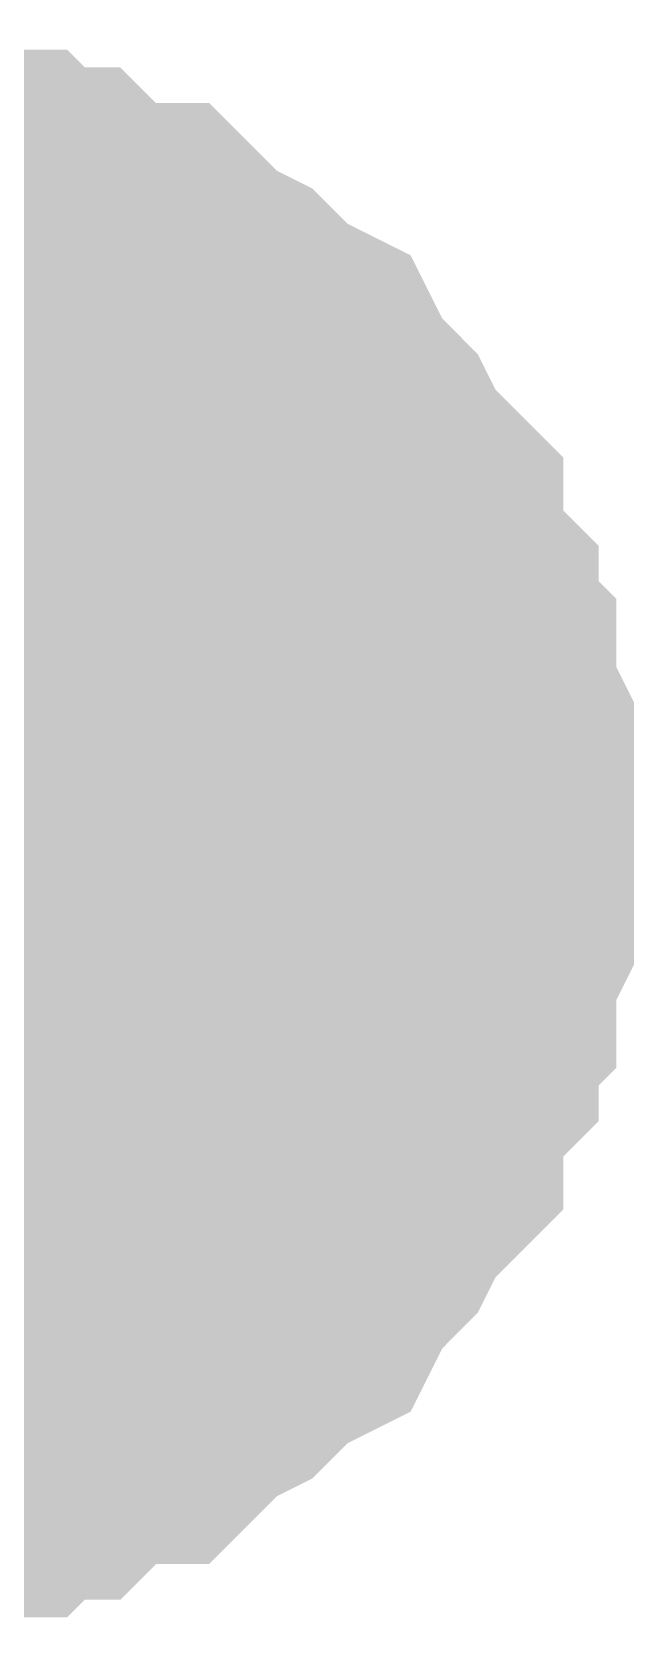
# Model space of a CAD drawing. Header units: inches. Extents: x 0 to 31.5, y 0 to 22.3.
# Drawn here: x 13.0074 to 13.027, y 17.5736 to 17.6256 of the extents above; entities that cross this region are included whole.
import ezdxf

# ---------------------------------------------------------------- set-up
doc = ezdxf.new("R2010")
doc.units = ezdxf.units.IN
doc.header["$MEASUREMENT"] = 0
doc.layers.add('Sheet', color=255, linetype='Continuous')

msp = doc.modelspace()

# ---------------------------------------------------------------- linework, layer by layer
at = {"layer": 'Sheet'}
for points in [[(13.000984, 17.619711, 0.0118, 0.0118, 0), (13.002133, 17.619711, 0.0118, 0.0118, 0), (13.003281, 17.619711, 0.0118, 0.0118, 0), (13.003855, 17.619711, 0.0118, 0.0118, 0), (13.005003, 17.619136, 0.0118, 0.0118, 0), (13.006152, 17.619136, 0.0118, 0.0118, 0), (13.006726, 17.618562, 0.0118, 0.0118, 0), (13.007874, 17.618562, 0.0118, 0.0118, 0), (13.008448, 17.617988, 0.0118, 0.0118, 0), (13.009596, 17.617413, 0.0118, 0.0118, 0), (13.010745, 17.617413, 0.0118, 0.0118, 0), (13.011319, 17.616839, 0.0118, 0.0118, 0), (13.011893, 17.616265, 0.0118, 0.0118, 0), (13.013041, 17.615691, 0.0118, 0.0118, 0), (13.013615, 17.615116, 0.0118, 0.0118, 0), (13.01419, 17.614542, 0.0118, 0.0118, 0), (13.015338, 17.613968, 0.0118, 0.0118, 0), (13.015912, 17.612819, 0.0118, 0.0118, 0), (13.016486, 17.612245, 0.0118, 0.0118, 0), (13.01706, 17.611671, 0.0118, 0.0118, 0), (13.017635, 17.610522, 0.0118, 0.0118, 0), (13.018209, 17.609948, 0.0118, 0.0118, 0), (13.018783, 17.609374, 0.0118, 0.0118, 0), (13.018783, 17.608225, 0.0118, 0.0118, 0), (13.019357, 17.607077, 0.0118, 0.0118, 0), (13.019931, 17.606502, 0.0118, 0.0118, 0), (13.019931, 17.605354, 0.0118, 0.0118, 0), (13.020505, 17.60478, 0.0118, 0.0118, 0), (13.020505, 17.603631, 0.0118, 0.0118, 0), (13.021079, 17.602482, 0.0118, 0.0118, 0), (13.021079, 17.601908, 0.0118, 0.0118, 0), (13.021079, 17.60076, 0.0118, 0.0118, 0), (13.021079, 17.599611, 0.0118, 0.0118, 0)], [(13.000984, 17.619711, 0.0118, 0.0118, 0), (13.002133, 17.619711, 0.0118, 0.0118, 0), (13.003281, 17.619711, 0.0118, 0.0118, 0), (13.003855, 17.619711, 0.0118, 0.0118, 0), (13.005003, 17.619136, 0.0118, 0.0118, 0), (13.006152, 17.619136, 0.0118, 0.0118, 0), (13.006726, 17.618562, 0.0118, 0.0118, 0), (13.007874, 17.618562, 0.0118, 0.0118, 0), (13.008448, 17.617988, 0.0118, 0.0118, 0), (13.009596, 17.617413, 0.0118, 0.0118, 0), (13.010745, 17.617413, 0.0118, 0.0118, 0), (13.011319, 17.616839, 0.0118, 0.0118, 0), (13.011893, 17.616265, 0.0118, 0.0118, 0), (13.013041, 17.615691, 0.0118, 0.0118, 0), (13.013615, 17.615116, 0.0118, 0.0118, 0), (13.01419, 17.614542, 0.0118, 0.0118, 0), (13.015338, 17.613968, 0.0118, 0.0118, 0), (13.015912, 17.612819, 0.0118, 0.0118, 0), (13.016486, 17.612245, 0.0118, 0.0118, 0), (13.01706, 17.611671, 0.0118, 0.0118, 0), (13.017635, 17.610522, 0.0118, 0.0118, 0), (13.018209, 17.609948, 0.0118, 0.0118, 0), (13.018783, 17.609374, 0.0118, 0.0118, 0), (13.018783, 17.608225, 0.0118, 0.0118, 0), (13.019357, 17.607077, 0.0118, 0.0118, 0), (13.019931, 17.606502, 0.0118, 0.0118, 0), (13.019931, 17.605354, 0.0118, 0.0118, 0), (13.020505, 17.60478, 0.0118, 0.0118, 0), (13.020505, 17.603631, 0.0118, 0.0118, 0), (13.021079, 17.602482, 0.0118, 0.0118, 0), (13.021079, 17.601908, 0.0118, 0.0118, 0), (13.021079, 17.60076, 0.0118, 0.0118, 0), (13.021079, 17.599611, 0.0118, 0.0118, 0)], [(13.000984, 17.619711, 0.0118, 0.0118, 0), (13.002133, 17.619711, 0.0118, 0.0118, 0), (13.003281, 17.619711, 0.0118, 0.0118, 0), (13.003855, 17.619711, 0.0118, 0.0118, 0), (13.005003, 17.619136, 0.0118, 0.0118, 0), (13.006152, 17.619136, 0.0118, 0.0118, 0), (13.006726, 17.618562, 0.0118, 0.0118, 0), (13.007874, 17.618562, 0.0118, 0.0118, 0), (13.008448, 17.617988, 0.0118, 0.0118, 0), (13.009596, 17.617413, 0.0118, 0.0118, 0), (13.010745, 17.617413, 0.0118, 0.0118, 0), (13.011319, 17.616839, 0.0118, 0.0118, 0), (13.011893, 17.616265, 0.0118, 0.0118, 0), (13.013041, 17.615691, 0.0118, 0.0118, 0), (13.013615, 17.615116, 0.0118, 0.0118, 0), (13.01419, 17.614542, 0.0118, 0.0118, 0), (13.015338, 17.613968, 0.0118, 0.0118, 0), (13.015912, 17.612819, 0.0118, 0.0118, 0), (13.016486, 17.612245, 0.0118, 0.0118, 0), (13.01706, 17.611671, 0.0118, 0.0118, 0), (13.017635, 17.610522, 0.0118, 0.0118, 0), (13.018209, 17.609948, 0.0118, 0.0118, 0), (13.018783, 17.609374, 0.0118, 0.0118, 0), (13.018783, 17.608225, 0.0118, 0.0118, 0), (13.019357, 17.607077, 0.0118, 0.0118, 0), (13.019931, 17.606502, 0.0118, 0.0118, 0), (13.019931, 17.605354, 0.0118, 0.0118, 0), (13.020505, 17.60478, 0.0118, 0.0118, 0), (13.020505, 17.603631, 0.0118, 0.0118, 0), (13.021079, 17.602482, 0.0118, 0.0118, 0), (13.021079, 17.601908, 0.0118, 0.0118, 0), (13.021079, 17.60076, 0.0118, 0.0118, 0), (13.021079, 17.599611, 0.0118, 0.0118, 0)], [(13.000984, 17.619711, 0.0118, 0.0118, 0), (13.002133, 17.619711, 0.0118, 0.0118, 0), (13.003281, 17.619711, 0.0118, 0.0118, 0), (13.003855, 17.619711, 0.0118, 0.0118, 0), (13.005003, 17.619136, 0.0118, 0.0118, 0), (13.006152, 17.619136, 0.0118, 0.0118, 0), (13.006726, 17.618562, 0.0118, 0.0118, 0), (13.007874, 17.618562, 0.0118, 0.0118, 0), (13.008448, 17.617988, 0.0118, 0.0118, 0), (13.009596, 17.617413, 0.0118, 0.0118, 0), (13.010745, 17.617413, 0.0118, 0.0118, 0), (13.011319, 17.616839, 0.0118, 0.0118, 0), (13.011893, 17.616265, 0.0118, 0.0118, 0), (13.013041, 17.615691, 0.0118, 0.0118, 0), (13.013615, 17.615116, 0.0118, 0.0118, 0), (13.01419, 17.614542, 0.0118, 0.0118, 0), (13.015338, 17.613968, 0.0118, 0.0118, 0), (13.015912, 17.612819, 0.0118, 0.0118, 0), (13.016486, 17.612245, 0.0118, 0.0118, 0), (13.01706, 17.611671, 0.0118, 0.0118, 0), (13.017635, 17.610522, 0.0118, 0.0118, 0), (13.018209, 17.609948, 0.0118, 0.0118, 0), (13.018783, 17.609374, 0.0118, 0.0118, 0), (13.018783, 17.608225, 0.0118, 0.0118, 0), (13.019357, 17.607077, 0.0118, 0.0118, 0), (13.019931, 17.606502, 0.0118, 0.0118, 0), (13.019931, 17.605354, 0.0118, 0.0118, 0), (13.020505, 17.60478, 0.0118, 0.0118, 0), (13.020505, 17.603631, 0.0118, 0.0118, 0), (13.021079, 17.602482, 0.0118, 0.0118, 0), (13.021079, 17.601908, 0.0118, 0.0118, 0), (13.021079, 17.60076, 0.0118, 0.0118, 0), (13.021079, 17.599611, 0.0118, 0.0118, 0)], [(13.005003, 17.619136, 0.0039, 0.0039, 0), (13.006152, 17.619136, 0.0039, 0.0039, 0), (13.006726, 17.618562, 0.0039, 0.0039, 0), (13.007874, 17.618562, 0.0039, 0.0039, 0), (13.008448, 17.617988, 0.0039, 0.0039, 0), (13.009596, 17.617413, 0.0039, 0.0039, 0), (13.010745, 17.617413, 0.0039, 0.0039, 0), (13.011319, 17.616839, 0.0039, 0.0039, 0), (13.011893, 17.616265, 0.0039, 0.0039, 0), (13.013041, 17.615691, 0.0039, 0.0039, 0), (13.013615, 17.615116, 0.0039, 0.0039, 0), (13.01419, 17.614542, 0.0039, 0.0039, 0), (13.015338, 17.613968, 0.0039, 0.0039, 0), (13.015912, 17.612819, 0.0039, 0.0039, 0), (13.016486, 17.612245, 0.0039, 0.0039, 0), (13.01706, 17.611671, 0.0039, 0.0039, 0), (13.017635, 17.610522, 0.0039, 0.0039, 0), (13.018209, 17.609948, 0.0039, 0.0039, 0), (13.018783, 17.609374, 0.0039, 0.0039, 0), (13.018783, 17.608225, 0.0039, 0.0039, 0), (13.019357, 17.607077, 0.0039, 0.0039, 0), (13.019931, 17.606502, 0.0039, 0.0039, 0), (13.019931, 17.605354, 0.0039, 0.0039, 0), (13.020505, 17.60478, 0.0039, 0.0039, 0), (13.020505, 17.603631, 0.0039, 0.0039, 0), (13.021079, 17.602482, 0.0039, 0.0039, 0), (13.021079, 17.601908, 0.0039, 0.0039, 0), (13.021079, 17.60076, 0.0039, 0.0039, 0), (13.021079, 17.599611, 0.0039, 0.0039, 0)], [(13.005003, 17.619136, 0.0039, 0.0039, 0), (13.006152, 17.619136, 0.0039, 0.0039, 0), (13.006726, 17.618562, 0.0039, 0.0039, 0), (13.007874, 17.618562, 0.0039, 0.0039, 0), (13.008448, 17.617988, 0.0039, 0.0039, 0), (13.009596, 17.617413, 0.0039, 0.0039, 0), (13.010745, 17.617413, 0.0039, 0.0039, 0), (13.011319, 17.616839, 0.0039, 0.0039, 0), (13.011893, 17.616265, 0.0039, 0.0039, 0), (13.013041, 17.615691, 0.0039, 0.0039, 0), (13.013615, 17.615116, 0.0039, 0.0039, 0), (13.01419, 17.614542, 0.0039, 0.0039, 0), (13.015338, 17.613968, 0.0039, 0.0039, 0), (13.015912, 17.612819, 0.0039, 0.0039, 0), (13.016486, 17.612245, 0.0039, 0.0039, 0), (13.01706, 17.611671, 0.0039, 0.0039, 0), (13.017635, 17.610522, 0.0039, 0.0039, 0), (13.018209, 17.609948, 0.0039, 0.0039, 0), (13.018783, 17.609374, 0.0039, 0.0039, 0), (13.018783, 17.608225, 0.0039, 0.0039, 0), (13.019357, 17.607077, 0.0039, 0.0039, 0), (13.019931, 17.606502, 0.0039, 0.0039, 0), (13.019931, 17.605354, 0.0039, 0.0039, 0), (13.020505, 17.60478, 0.0039, 0.0039, 0), (13.020505, 17.603631, 0.0039, 0.0039, 0), (13.021079, 17.602482, 0.0039, 0.0039, 0), (13.021079, 17.601908, 0.0039, 0.0039, 0), (13.021079, 17.60076, 0.0039, 0.0039, 0), (13.021079, 17.599611, 0.0039, 0.0039, 0)], [(13.005003, 17.619136, 0.0039, 0.0039, 0), (13.006152, 17.619136, 0.0039, 0.0039, 0), (13.006726, 17.618562, 0.0039, 0.0039, 0), (13.007874, 17.618562, 0.0039, 0.0039, 0), (13.008448, 17.617988, 0.0039, 0.0039, 0), (13.009596, 17.617413, 0.0039, 0.0039, 0), (13.010745, 17.617413, 0.0039, 0.0039, 0), (13.011319, 17.616839, 0.0039, 0.0039, 0), (13.011893, 17.616265, 0.0039, 0.0039, 0), (13.013041, 17.615691, 0.0039, 0.0039, 0), (13.013615, 17.615116, 0.0039, 0.0039, 0), (13.01419, 17.614542, 0.0039, 0.0039, 0), (13.015338, 17.613968, 0.0039, 0.0039, 0), (13.015912, 17.612819, 0.0039, 0.0039, 0), (13.016486, 17.612245, 0.0039, 0.0039, 0), (13.01706, 17.611671, 0.0039, 0.0039, 0), (13.017635, 17.610522, 0.0039, 0.0039, 0), (13.018209, 17.609948, 0.0039, 0.0039, 0), (13.018783, 17.609374, 0.0039, 0.0039, 0), (13.018783, 17.608225, 0.0039, 0.0039, 0), (13.019357, 17.607077, 0.0039, 0.0039, 0), (13.019931, 17.606502, 0.0039, 0.0039, 0), (13.019931, 17.605354, 0.0039, 0.0039, 0), (13.020505, 17.60478, 0.0039, 0.0039, 0), (13.020505, 17.603631, 0.0039, 0.0039, 0), (13.021079, 17.602482, 0.0039, 0.0039, 0), (13.021079, 17.601908, 0.0039, 0.0039, 0), (13.021079, 17.60076, 0.0039, 0.0039, 0), (13.021079, 17.599611, 0.0039, 0.0039, 0)], [(13.005003, 17.619136, 0.0039, 0.0039, 0), (13.006152, 17.619136, 0.0039, 0.0039, 0), (13.006726, 17.618562, 0.0039, 0.0039, 0), (13.007874, 17.618562, 0.0039, 0.0039, 0), (13.008448, 17.617988, 0.0039, 0.0039, 0), (13.009596, 17.617413, 0.0039, 0.0039, 0), (13.010745, 17.617413, 0.0039, 0.0039, 0), (13.011319, 17.616839, 0.0039, 0.0039, 0), (13.011893, 17.616265, 0.0039, 0.0039, 0), (13.013041, 17.615691, 0.0039, 0.0039, 0), (13.013615, 17.615116, 0.0039, 0.0039, 0), (13.01419, 17.614542, 0.0039, 0.0039, 0), (13.015338, 17.613968, 0.0039, 0.0039, 0), (13.015912, 17.612819, 0.0039, 0.0039, 0), (13.016486, 17.612245, 0.0039, 0.0039, 0), (13.01706, 17.611671, 0.0039, 0.0039, 0), (13.017635, 17.610522, 0.0039, 0.0039, 0), (13.018209, 17.609948, 0.0039, 0.0039, 0), (13.018783, 17.609374, 0.0039, 0.0039, 0), (13.018783, 17.608225, 0.0039, 0.0039, 0), (13.019357, 17.607077, 0.0039, 0.0039, 0), (13.019931, 17.606502, 0.0039, 0.0039, 0), (13.019931, 17.605354, 0.0039, 0.0039, 0), (13.020505, 17.60478, 0.0039, 0.0039, 0), (13.020505, 17.603631, 0.0039, 0.0039, 0), (13.021079, 17.602482, 0.0039, 0.0039, 0), (13.021079, 17.601908, 0.0039, 0.0039, 0), (13.021079, 17.60076, 0.0039, 0.0039, 0), (13.021079, 17.599611, 0.0039, 0.0039, 0)], [(13.021079, 17.599611, 0.0118, 0.0118, 0), (13.021079, 17.598463, 0.0118, 0.0118, 0), (13.021079, 17.597314, 0.0118, 0.0118, 0), (13.021079, 17.59674, 0.0118, 0.0118, 0), (13.020505, 17.595591, 0.0118, 0.0118, 0), (13.020505, 17.594443, 0.0118, 0.0118, 0), (13.019931, 17.593868, 0.0118, 0.0118, 0), (13.019931, 17.59272, 0.0118, 0.0118, 0), (13.019357, 17.592146, 0.0118, 0.0118, 0), (13.018783, 17.590997, 0.0118, 0.0118, 0), (13.018783, 17.589849, 0.0118, 0.0118, 0), (13.018209, 17.589274, 0.0118, 0.0118, 0), (13.017635, 17.5887, 0.0118, 0.0118, 0), (13.01706, 17.587552, 0.0118, 0.0118, 0), (13.016486, 17.586977, 0.0118, 0.0118, 0), (13.015912, 17.586403, 0.0118, 0.0118, 0), (13.015338, 17.585254, 0.0118, 0.0118, 0), (13.01419, 17.58468, 0.0118, 0.0118, 0), (13.013615, 17.584106, 0.0118, 0.0118, 0), (13.013041, 17.583532, 0.0118, 0.0118, 0), (13.011893, 17.582957, 0.0118, 0.0118, 0), (13.011319, 17.582383, 0.0118, 0.0118, 0), (13.010745, 17.581809, 0.0118, 0.0118, 0), (13.009596, 17.581809, 0.0118, 0.0118, 0), (13.008448, 17.581235, 0.0118, 0.0118, 0), (13.007874, 17.58066, 0.0118, 0.0118, 0), (13.006726, 17.58066, 0.0118, 0.0118, 0), (13.006152, 17.580086, 0.0118, 0.0118, 0), (13.005003, 17.580086, 0.0118, 0.0118, 0), (13.003855, 17.579512, 0.0118, 0.0118, 0), (13.003281, 17.579512, 0.0118, 0.0118, 0), (13.002133, 17.579512, 0.0118, 0.0118, 0), (13.000984, 17.579512, 0.0118, 0.0118, 0)], [(13.021079, 17.599611, 0.0118, 0.0118, 0), (13.021079, 17.598463, 0.0118, 0.0118, 0), (13.021079, 17.597314, 0.0118, 0.0118, 0), (13.021079, 17.59674, 0.0118, 0.0118, 0), (13.020505, 17.595591, 0.0118, 0.0118, 0), (13.020505, 17.594443, 0.0118, 0.0118, 0), (13.019931, 17.593868, 0.0118, 0.0118, 0), (13.019931, 17.59272, 0.0118, 0.0118, 0), (13.019357, 17.592146, 0.0118, 0.0118, 0), (13.018783, 17.590997, 0.0118, 0.0118, 0), (13.018783, 17.589849, 0.0118, 0.0118, 0), (13.018209, 17.589274, 0.0118, 0.0118, 0), (13.017635, 17.5887, 0.0118, 0.0118, 0), (13.01706, 17.587552, 0.0118, 0.0118, 0), (13.016486, 17.586977, 0.0118, 0.0118, 0), (13.015912, 17.586403, 0.0118, 0.0118, 0), (13.015338, 17.585254, 0.0118, 0.0118, 0), (13.01419, 17.58468, 0.0118, 0.0118, 0), (13.013615, 17.584106, 0.0118, 0.0118, 0), (13.013041, 17.583532, 0.0118, 0.0118, 0), (13.011893, 17.582957, 0.0118, 0.0118, 0), (13.011319, 17.582383, 0.0118, 0.0118, 0), (13.010745, 17.581809, 0.0118, 0.0118, 0), (13.009596, 17.581809, 0.0118, 0.0118, 0), (13.008448, 17.581235, 0.0118, 0.0118, 0), (13.007874, 17.58066, 0.0118, 0.0118, 0), (13.006726, 17.58066, 0.0118, 0.0118, 0), (13.006152, 17.580086, 0.0118, 0.0118, 0), (13.005003, 17.580086, 0.0118, 0.0118, 0), (13.003855, 17.579512, 0.0118, 0.0118, 0), (13.003281, 17.579512, 0.0118, 0.0118, 0), (13.002133, 17.579512, 0.0118, 0.0118, 0), (13.000984, 17.579512, 0.0118, 0.0118, 0)], [(13.021079, 17.599611, 0.0118, 0.0118, 0), (13.021079, 17.598463, 0.0118, 0.0118, 0), (13.021079, 17.597314, 0.0118, 0.0118, 0), (13.021079, 17.59674, 0.0118, 0.0118, 0), (13.020505, 17.595591, 0.0118, 0.0118, 0), (13.020505, 17.594443, 0.0118, 0.0118, 0), (13.019931, 17.593868, 0.0118, 0.0118, 0), (13.019931, 17.59272, 0.0118, 0.0118, 0), (13.019357, 17.592146, 0.0118, 0.0118, 0), (13.018783, 17.590997, 0.0118, 0.0118, 0), (13.018783, 17.589849, 0.0118, 0.0118, 0), (13.018209, 17.589274, 0.0118, 0.0118, 0), (13.017635, 17.5887, 0.0118, 0.0118, 0), (13.01706, 17.587552, 0.0118, 0.0118, 0), (13.016486, 17.586977, 0.0118, 0.0118, 0), (13.015912, 17.586403, 0.0118, 0.0118, 0), (13.015338, 17.585254, 0.0118, 0.0118, 0), (13.01419, 17.58468, 0.0118, 0.0118, 0), (13.013615, 17.584106, 0.0118, 0.0118, 0), (13.013041, 17.583532, 0.0118, 0.0118, 0), (13.011893, 17.582957, 0.0118, 0.0118, 0), (13.011319, 17.582383, 0.0118, 0.0118, 0), (13.010745, 17.581809, 0.0118, 0.0118, 0), (13.009596, 17.581809, 0.0118, 0.0118, 0), (13.008448, 17.581235, 0.0118, 0.0118, 0), (13.007874, 17.58066, 0.0118, 0.0118, 0), (13.006726, 17.58066, 0.0118, 0.0118, 0), (13.006152, 17.580086, 0.0118, 0.0118, 0), (13.005003, 17.580086, 0.0118, 0.0118, 0), (13.003855, 17.579512, 0.0118, 0.0118, 0), (13.003281, 17.579512, 0.0118, 0.0118, 0), (13.002133, 17.579512, 0.0118, 0.0118, 0), (13.000984, 17.579512, 0.0118, 0.0118, 0)], [(13.021079, 17.599611, 0.0118, 0.0118, 0), (13.021079, 17.598463, 0.0118, 0.0118, 0), (13.021079, 17.597314, 0.0118, 0.0118, 0), (13.021079, 17.59674, 0.0118, 0.0118, 0), (13.020505, 17.595591, 0.0118, 0.0118, 0), (13.020505, 17.594443, 0.0118, 0.0118, 0), (13.019931, 17.593868, 0.0118, 0.0118, 0), (13.019931, 17.59272, 0.0118, 0.0118, 0), (13.019357, 17.592146, 0.0118, 0.0118, 0), (13.018783, 17.590997, 0.0118, 0.0118, 0), (13.018783, 17.589849, 0.0118, 0.0118, 0), (13.018209, 17.589274, 0.0118, 0.0118, 0), (13.017635, 17.5887, 0.0118, 0.0118, 0), (13.01706, 17.587552, 0.0118, 0.0118, 0), (13.016486, 17.586977, 0.0118, 0.0118, 0), (13.015912, 17.586403, 0.0118, 0.0118, 0), (13.015338, 17.585254, 0.0118, 0.0118, 0), (13.01419, 17.58468, 0.0118, 0.0118, 0), (13.013615, 17.584106, 0.0118, 0.0118, 0), (13.013041, 17.583532, 0.0118, 0.0118, 0), (13.011893, 17.582957, 0.0118, 0.0118, 0), (13.011319, 17.582383, 0.0118, 0.0118, 0), (13.010745, 17.581809, 0.0118, 0.0118, 0), (13.009596, 17.581809, 0.0118, 0.0118, 0), (13.008448, 17.581235, 0.0118, 0.0118, 0), (13.007874, 17.58066, 0.0118, 0.0118, 0), (13.006726, 17.58066, 0.0118, 0.0118, 0), (13.006152, 17.580086, 0.0118, 0.0118, 0), (13.005003, 17.580086, 0.0118, 0.0118, 0), (13.003855, 17.579512, 0.0118, 0.0118, 0), (13.003281, 17.579512, 0.0118, 0.0118, 0), (13.002133, 17.579512, 0.0118, 0.0118, 0), (13.000984, 17.579512, 0.0118, 0.0118, 0)], [(13.021079, 17.599611, 0.0118, 0.0118, 0), (13.021079, 17.599611, 0.0118, 0.0118, 0), (13.021079, 17.599611, 0.0118, 0.0118, 0), (13.021079, 17.599611, 0.0118, 0.0118, 0), (13.021079, 17.599611, 0.0118, 0.0118, 0), (13.021079, 17.599611, 0.0118, 0.0118, 0), (13.021079, 17.599611, 0.0118, 0.0118, 0), (13.021079, 17.599611, 0.0118, 0.0118, 0), (13.021079, 17.599611, 0.0118, 0.0118, 0), (13.021079, 17.599611, 0.0118, 0.0118, 0), (13.021079, 17.599611, 0.0118, 0.0118, 0), (13.021079, 17.599611, 0.0118, 0.0118, 0), (13.021079, 17.599611, 0.0118, 0.0118, 0), (13.021079, 17.599611, 0.0118, 0.0118, 0), (13.021079, 17.599611, 0.0118, 0.0118, 0), (13.021079, 17.599611, 0.0118, 0.0118, 0), (13.021079, 17.599611, 0.0118, 0.0118, 0), (13.021079, 17.599611, 0.0118, 0.0118, 0), (13.021079, 17.599611, 0.0118, 0.0118, 0), (13.021079, 17.599611, 0.0118, 0.0118, 0), (13.021079, 17.599611, 0.0118, 0.0118, 0), (13.021079, 17.599611, 0.0118, 0.0118, 0), (13.021079, 17.599611, 0.0118, 0.0118, 0), (13.021079, 17.599611, 0.0118, 0.0118, 0), (13.021079, 17.599611, 0.0118, 0.0118, 0), (13.021079, 17.599611, 0.0118, 0.0118, 0), (13.021079, 17.599611, 0.0118, 0.0118, 0), (13.021079, 17.599611, 0.0118, 0.0118, 0), (13.021079, 17.599611, 0.0118, 0.0118, 0), (13.021079, 17.599611, 0.0118, 0.0118, 0), (13.021079, 17.599611, 0.0118, 0.0118, 0), (13.021079, 17.599611, 0.0118, 0.0118, 0), (13.021079, 17.599611, 0.0118, 0.0118, 0)], [(13.021079, 17.599611, 0.0118, 0.0118, 0), (13.021079, 17.599611, 0.0118, 0.0118, 0)], [(13.021079, 17.599611, 0.0118, 0.0118, 0), (13.021079, 17.599611, 0.0118, 0.0118, 0), (13.021079, 17.599611, 0.0118, 0.0118, 0), (13.021079, 17.599611, 0.0118, 0.0118, 0), (13.021079, 17.599611, 0.0118, 0.0118, 0), (13.021079, 17.599611, 0.0118, 0.0118, 0), (13.021079, 17.599611, 0.0118, 0.0118, 0), (13.021079, 17.599611, 0.0118, 0.0118, 0), (13.021079, 17.599611, 0.0118, 0.0118, 0), (13.021079, 17.599611, 0.0118, 0.0118, 0), (13.021079, 17.599611, 0.0118, 0.0118, 0), (13.021079, 17.599611, 0.0118, 0.0118, 0), (13.021079, 17.599611, 0.0118, 0.0118, 0), (13.021079, 17.599611, 0.0118, 0.0118, 0), (13.021079, 17.599611, 0.0118, 0.0118, 0), (13.021079, 17.599611, 0.0118, 0.0118, 0), (13.021079, 17.599611, 0.0118, 0.0118, 0), (13.021079, 17.599611, 0.0118, 0.0118, 0), (13.021079, 17.599611, 0.0118, 0.0118, 0), (13.021079, 17.599611, 0.0118, 0.0118, 0), (13.021079, 17.599611, 0.0118, 0.0118, 0), (13.021079, 17.599611, 0.0118, 0.0118, 0), (13.021079, 17.599611, 0.0118, 0.0118, 0), (13.021079, 17.599611, 0.0118, 0.0118, 0), (13.021079, 17.599611, 0.0118, 0.0118, 0), (13.021079, 17.599611, 0.0118, 0.0118, 0), (13.021079, 17.599611, 0.0118, 0.0118, 0), (13.021079, 17.599611, 0.0118, 0.0118, 0), (13.021079, 17.599611, 0.0118, 0.0118, 0), (13.021079, 17.599611, 0.0118, 0.0118, 0), (13.021079, 17.599611, 0.0118, 0.0118, 0), (13.021079, 17.599611, 0.0118, 0.0118, 0), (13.021079, 17.599611, 0.0118, 0.0118, 0)], [(13.021079, 17.599611, 0.0118, 0.0118, 0), (13.021079, 17.599611, 0.0118, 0.0118, 0)], [(13.021079, 17.599611, 0.0118, 0.0118, 0), (13.021079, 17.599611, 0.0118, 0.0118, 0), (13.021079, 17.599611, 0.0118, 0.0118, 0), (13.021079, 17.599611, 0.0118, 0.0118, 0), (13.021079, 17.599611, 0.0118, 0.0118, 0), (13.021079, 17.599611, 0.0118, 0.0118, 0), (13.021079, 17.599611, 0.0118, 0.0118, 0), (13.021079, 17.599611, 0.0118, 0.0118, 0), (13.021079, 17.599611, 0.0118, 0.0118, 0), (13.021079, 17.599611, 0.0118, 0.0118, 0), (13.021079, 17.599611, 0.0118, 0.0118, 0), (13.021079, 17.599611, 0.0118, 0.0118, 0), (13.021079, 17.599611, 0.0118, 0.0118, 0), (13.021079, 17.599611, 0.0118, 0.0118, 0), (13.021079, 17.599611, 0.0118, 0.0118, 0), (13.021079, 17.599611, 0.0118, 0.0118, 0), (13.021079, 17.599611, 0.0118, 0.0118, 0), (13.021079, 17.599611, 0.0118, 0.0118, 0), (13.021079, 17.599611, 0.0118, 0.0118, 0), (13.021079, 17.599611, 0.0118, 0.0118, 0), (13.021079, 17.599611, 0.0118, 0.0118, 0), (13.021079, 17.599611, 0.0118, 0.0118, 0), (13.021079, 17.599611, 0.0118, 0.0118, 0), (13.021079, 17.599611, 0.0118, 0.0118, 0), (13.021079, 17.599611, 0.0118, 0.0118, 0), (13.021079, 17.599611, 0.0118, 0.0118, 0), (13.021079, 17.599611, 0.0118, 0.0118, 0), (13.021079, 17.599611, 0.0118, 0.0118, 0), (13.021079, 17.599611, 0.0118, 0.0118, 0), (13.021079, 17.599611, 0.0118, 0.0118, 0), (13.021079, 17.599611, 0.0118, 0.0118, 0), (13.021079, 17.599611, 0.0118, 0.0118, 0), (13.021079, 17.599611, 0.0118, 0.0118, 0)], [(13.021079, 17.599611, 0.0118, 0.0118, 0), (13.021079, 17.599611, 0.0118, 0.0118, 0)], [(13.021079, 17.599611, 0.0118, 0.0118, 0), (13.021079, 17.599611, 0.0118, 0.0118, 0), (13.021079, 17.599611, 0.0118, 0.0118, 0), (13.021079, 17.599611, 0.0118, 0.0118, 0), (13.021079, 17.599611, 0.0118, 0.0118, 0), (13.021079, 17.599611, 0.0118, 0.0118, 0), (13.021079, 17.599611, 0.0118, 0.0118, 0), (13.021079, 17.599611, 0.0118, 0.0118, 0), (13.021079, 17.599611, 0.0118, 0.0118, 0), (13.021079, 17.599611, 0.0118, 0.0118, 0), (13.021079, 17.599611, 0.0118, 0.0118, 0), (13.021079, 17.599611, 0.0118, 0.0118, 0), (13.021079, 17.599611, 0.0118, 0.0118, 0), (13.021079, 17.599611, 0.0118, 0.0118, 0), (13.021079, 17.599611, 0.0118, 0.0118, 0), (13.021079, 17.599611, 0.0118, 0.0118, 0), (13.021079, 17.599611, 0.0118, 0.0118, 0), (13.021079, 17.599611, 0.0118, 0.0118, 0), (13.021079, 17.599611, 0.0118, 0.0118, 0), (13.021079, 17.599611, 0.0118, 0.0118, 0), (13.021079, 17.599611, 0.0118, 0.0118, 0), (13.021079, 17.599611, 0.0118, 0.0118, 0), (13.021079, 17.599611, 0.0118, 0.0118, 0), (13.021079, 17.599611, 0.0118, 0.0118, 0), (13.021079, 17.599611, 0.0118, 0.0118, 0), (13.021079, 17.599611, 0.0118, 0.0118, 0), (13.021079, 17.599611, 0.0118, 0.0118, 0), (13.021079, 17.599611, 0.0118, 0.0118, 0), (13.021079, 17.599611, 0.0118, 0.0118, 0), (13.021079, 17.599611, 0.0118, 0.0118, 0), (13.021079, 17.599611, 0.0118, 0.0118, 0), (13.021079, 17.599611, 0.0118, 0.0118, 0), (13.021079, 17.599611, 0.0118, 0.0118, 0)], [(13.021079, 17.599611, 0.0118, 0.0118, 0), (13.021079, 17.599611, 0.0118, 0.0118, 0)], [(13.021079, 17.599611, 0.0039, 0.0039, 0), (13.021079, 17.598463, 0.0039, 0.0039, 0), (13.021079, 17.597314, 0.0039, 0.0039, 0), (13.021079, 17.59674, 0.0039, 0.0039, 0), (13.020505, 17.595591, 0.0039, 0.0039, 0), (13.020505, 17.594443, 0.0039, 0.0039, 0), (13.019931, 17.593868, 0.0039, 0.0039, 0), (13.019931, 17.59272, 0.0039, 0.0039, 0), (13.019357, 17.592146, 0.0039, 0.0039, 0), (13.018783, 17.590997, 0.0039, 0.0039, 0), (13.018783, 17.589849, 0.0039, 0.0039, 0), (13.018209, 17.589274, 0.0039, 0.0039, 0), (13.017635, 17.5887, 0.0039, 0.0039, 0), (13.01706, 17.587552, 0.0039, 0.0039, 0), (13.016486, 17.586977, 0.0039, 0.0039, 0), (13.015912, 17.586403, 0.0039, 0.0039, 0), (13.015338, 17.585254, 0.0039, 0.0039, 0), (13.01419, 17.58468, 0.0039, 0.0039, 0), (13.013615, 17.584106, 0.0039, 0.0039, 0), (13.013041, 17.583532, 0.0039, 0.0039, 0), (13.011893, 17.582957, 0.0039, 0.0039, 0), (13.011319, 17.582383, 0.0039, 0.0039, 0), (13.010745, 17.581809, 0.0039, 0.0039, 0), (13.009596, 17.581809, 0.0039, 0.0039, 0), (13.008448, 17.581235, 0.0039, 0.0039, 0), (13.007874, 17.58066, 0.0039, 0.0039, 0), (13.006726, 17.58066, 0.0039, 0.0039, 0), (13.006152, 17.580086, 0.0039, 0.0039, 0), (13.005003, 17.580086, 0.0039, 0.0039, 0)], [(13.021079, 17.599611, 0.0039, 0.0039, 0), (13.021079, 17.598463, 0.0039, 0.0039, 0), (13.021079, 17.597314, 0.0039, 0.0039, 0), (13.021079, 17.59674, 0.0039, 0.0039, 0), (13.020505, 17.595591, 0.0039, 0.0039, 0), (13.020505, 17.594443, 0.0039, 0.0039, 0), (13.019931, 17.593868, 0.0039, 0.0039, 0), (13.019931, 17.59272, 0.0039, 0.0039, 0), (13.019357, 17.592146, 0.0039, 0.0039, 0), (13.018783, 17.590997, 0.0039, 0.0039, 0), (13.018783, 17.589849, 0.0039, 0.0039, 0), (13.018209, 17.589274, 0.0039, 0.0039, 0), (13.017635, 17.5887, 0.0039, 0.0039, 0), (13.01706, 17.587552, 0.0039, 0.0039, 0), (13.016486, 17.586977, 0.0039, 0.0039, 0), (13.015912, 17.586403, 0.0039, 0.0039, 0), (13.015338, 17.585254, 0.0039, 0.0039, 0), (13.01419, 17.58468, 0.0039, 0.0039, 0), (13.013615, 17.584106, 0.0039, 0.0039, 0), (13.013041, 17.583532, 0.0039, 0.0039, 0), (13.011893, 17.582957, 0.0039, 0.0039, 0), (13.011319, 17.582383, 0.0039, 0.0039, 0), (13.010745, 17.581809, 0.0039, 0.0039, 0), (13.009596, 17.581809, 0.0039, 0.0039, 0), (13.008448, 17.581235, 0.0039, 0.0039, 0), (13.007874, 17.58066, 0.0039, 0.0039, 0), (13.006726, 17.58066, 0.0039, 0.0039, 0), (13.006152, 17.580086, 0.0039, 0.0039, 0), (13.005003, 17.580086, 0.0039, 0.0039, 0)], [(13.021079, 17.599611, 0.0039, 0.0039, 0), (13.021079, 17.598463, 0.0039, 0.0039, 0), (13.021079, 17.597314, 0.0039, 0.0039, 0), (13.021079, 17.59674, 0.0039, 0.0039, 0), (13.020505, 17.595591, 0.0039, 0.0039, 0), (13.020505, 17.594443, 0.0039, 0.0039, 0), (13.019931, 17.593868, 0.0039, 0.0039, 0), (13.019931, 17.59272, 0.0039, 0.0039, 0), (13.019357, 17.592146, 0.0039, 0.0039, 0), (13.018783, 17.590997, 0.0039, 0.0039, 0), (13.018783, 17.589849, 0.0039, 0.0039, 0), (13.018209, 17.589274, 0.0039, 0.0039, 0), (13.017635, 17.5887, 0.0039, 0.0039, 0), (13.01706, 17.587552, 0.0039, 0.0039, 0), (13.016486, 17.586977, 0.0039, 0.0039, 0), (13.015912, 17.586403, 0.0039, 0.0039, 0), (13.015338, 17.585254, 0.0039, 0.0039, 0), (13.01419, 17.58468, 0.0039, 0.0039, 0), (13.013615, 17.584106, 0.0039, 0.0039, 0), (13.013041, 17.583532, 0.0039, 0.0039, 0), (13.011893, 17.582957, 0.0039, 0.0039, 0), (13.011319, 17.582383, 0.0039, 0.0039, 0), (13.010745, 17.581809, 0.0039, 0.0039, 0), (13.009596, 17.581809, 0.0039, 0.0039, 0), (13.008448, 17.581235, 0.0039, 0.0039, 0), (13.007874, 17.58066, 0.0039, 0.0039, 0), (13.006726, 17.58066, 0.0039, 0.0039, 0), (13.006152, 17.580086, 0.0039, 0.0039, 0), (13.005003, 17.580086, 0.0039, 0.0039, 0)], [(13.021079, 17.599611, 0.0039, 0.0039, 0), (13.021079, 17.598463, 0.0039, 0.0039, 0), (13.021079, 17.597314, 0.0039, 0.0039, 0), (13.021079, 17.59674, 0.0039, 0.0039, 0), (13.020505, 17.595591, 0.0039, 0.0039, 0), (13.020505, 17.594443, 0.0039, 0.0039, 0), (13.019931, 17.593868, 0.0039, 0.0039, 0), (13.019931, 17.59272, 0.0039, 0.0039, 0), (13.019357, 17.592146, 0.0039, 0.0039, 0), (13.018783, 17.590997, 0.0039, 0.0039, 0), (13.018783, 17.589849, 0.0039, 0.0039, 0), (13.018209, 17.589274, 0.0039, 0.0039, 0), (13.017635, 17.5887, 0.0039, 0.0039, 0), (13.01706, 17.587552, 0.0039, 0.0039, 0), (13.016486, 17.586977, 0.0039, 0.0039, 0), (13.015912, 17.586403, 0.0039, 0.0039, 0), (13.015338, 17.585254, 0.0039, 0.0039, 0), (13.01419, 17.58468, 0.0039, 0.0039, 0), (13.013615, 17.584106, 0.0039, 0.0039, 0), (13.013041, 17.583532, 0.0039, 0.0039, 0), (13.011893, 17.582957, 0.0039, 0.0039, 0), (13.011319, 17.582383, 0.0039, 0.0039, 0), (13.010745, 17.581809, 0.0039, 0.0039, 0), (13.009596, 17.581809, 0.0039, 0.0039, 0), (13.008448, 17.581235, 0.0039, 0.0039, 0), (13.007874, 17.58066, 0.0039, 0.0039, 0), (13.006726, 17.58066, 0.0039, 0.0039, 0), (13.006152, 17.580086, 0.0039, 0.0039, 0), (13.005003, 17.580086, 0.0039, 0.0039, 0)], [(13.021079, 17.599611, 0.0039, 0.0039, 0), (13.021079, 17.599611, 0.0039, 0.0039, 0), (13.021079, 17.599611, 0.0039, 0.0039, 0), (13.021079, 17.599611, 0.0039, 0.0039, 0), (13.021079, 17.599611, 0.0039, 0.0039, 0), (13.021079, 17.599611, 0.0039, 0.0039, 0), (13.021079, 17.599611, 0.0039, 0.0039, 0), (13.021079, 17.599611, 0.0039, 0.0039, 0), (13.021079, 17.599611, 0.0039, 0.0039, 0), (13.021079, 17.599611, 0.0039, 0.0039, 0), (13.021079, 17.599611, 0.0039, 0.0039, 0), (13.021079, 17.599611, 0.0039, 0.0039, 0), (13.021079, 17.599611, 0.0039, 0.0039, 0), (13.021079, 17.599611, 0.0039, 0.0039, 0), (13.021079, 17.599611, 0.0039, 0.0039, 0), (13.021079, 17.599611, 0.0039, 0.0039, 0), (13.021079, 17.599611, 0.0039, 0.0039, 0), (13.021079, 17.599611, 0.0039, 0.0039, 0), (13.021079, 17.599611, 0.0039, 0.0039, 0), (13.021079, 17.599611, 0.0039, 0.0039, 0), (13.021079, 17.599611, 0.0039, 0.0039, 0), (13.021079, 17.599611, 0.0039, 0.0039, 0), (13.021079, 17.599611, 0.0039, 0.0039, 0), (13.021079, 17.599611, 0.0039, 0.0039, 0), (13.021079, 17.599611, 0.0039, 0.0039, 0), (13.021079, 17.599611, 0.0039, 0.0039, 0), (13.021079, 17.599611, 0.0039, 0.0039, 0), (13.021079, 17.599611, 0.0039, 0.0039, 0), (13.021079, 17.599611, 0.0039, 0.0039, 0), (13.021079, 17.599611, 0.0039, 0.0039, 0), (13.021079, 17.599611, 0.0039, 0.0039, 0), (13.021079, 17.599611, 0.0039, 0.0039, 0), (13.021079, 17.599611, 0.0039, 0.0039, 0)], [(13.021079, 17.599611, 0.0039, 0.0039, 0), (13.021079, 17.599611, 0.0039, 0.0039, 0)], [(13.021079, 17.599611, 0.0039, 0.0039, 0), (13.021079, 17.599611, 0.0039, 0.0039, 0), (13.021079, 17.599611, 0.0039, 0.0039, 0), (13.021079, 17.599611, 0.0039, 0.0039, 0), (13.021079, 17.599611, 0.0039, 0.0039, 0), (13.021079, 17.599611, 0.0039, 0.0039, 0), (13.021079, 17.599611, 0.0039, 0.0039, 0), (13.021079, 17.599611, 0.0039, 0.0039, 0), (13.021079, 17.599611, 0.0039, 0.0039, 0), (13.021079, 17.599611, 0.0039, 0.0039, 0), (13.021079, 17.599611, 0.0039, 0.0039, 0), (13.021079, 17.599611, 0.0039, 0.0039, 0), (13.021079, 17.599611, 0.0039, 0.0039, 0), (13.021079, 17.599611, 0.0039, 0.0039, 0), (13.021079, 17.599611, 0.0039, 0.0039, 0), (13.021079, 17.599611, 0.0039, 0.0039, 0), (13.021079, 17.599611, 0.0039, 0.0039, 0), (13.021079, 17.599611, 0.0039, 0.0039, 0), (13.021079, 17.599611, 0.0039, 0.0039, 0), (13.021079, 17.599611, 0.0039, 0.0039, 0), (13.021079, 17.599611, 0.0039, 0.0039, 0), (13.021079, 17.599611, 0.0039, 0.0039, 0), (13.021079, 17.599611, 0.0039, 0.0039, 0), (13.021079, 17.599611, 0.0039, 0.0039, 0), (13.021079, 17.599611, 0.0039, 0.0039, 0), (13.021079, 17.599611, 0.0039, 0.0039, 0), (13.021079, 17.599611, 0.0039, 0.0039, 0), (13.021079, 17.599611, 0.0039, 0.0039, 0), (13.021079, 17.599611, 0.0039, 0.0039, 0), (13.021079, 17.599611, 0.0039, 0.0039, 0), (13.021079, 17.599611, 0.0039, 0.0039, 0), (13.021079, 17.599611, 0.0039, 0.0039, 0), (13.021079, 17.599611, 0.0039, 0.0039, 0)], [(13.021079, 17.599611, 0.0039, 0.0039, 0), (13.021079, 17.599611, 0.0039, 0.0039, 0)], [(13.021079, 17.599611, 0.0039, 0.0039, 0), (13.021079, 17.599611, 0.0039, 0.0039, 0), (13.021079, 17.599611, 0.0039, 0.0039, 0), (13.021079, 17.599611, 0.0039, 0.0039, 0), (13.021079, 17.599611, 0.0039, 0.0039, 0), (13.021079, 17.599611, 0.0039, 0.0039, 0), (13.021079, 17.599611, 0.0039, 0.0039, 0), (13.021079, 17.599611, 0.0039, 0.0039, 0), (13.021079, 17.599611, 0.0039, 0.0039, 0), (13.021079, 17.599611, 0.0039, 0.0039, 0), (13.021079, 17.599611, 0.0039, 0.0039, 0), (13.021079, 17.599611, 0.0039, 0.0039, 0), (13.021079, 17.599611, 0.0039, 0.0039, 0), (13.021079, 17.599611, 0.0039, 0.0039, 0), (13.021079, 17.599611, 0.0039, 0.0039, 0), (13.021079, 17.599611, 0.0039, 0.0039, 0), (13.021079, 17.599611, 0.0039, 0.0039, 0), (13.021079, 17.599611, 0.0039, 0.0039, 0), (13.021079, 17.599611, 0.0039, 0.0039, 0), (13.021079, 17.599611, 0.0039, 0.0039, 0), (13.021079, 17.599611, 0.0039, 0.0039, 0), (13.021079, 17.599611, 0.0039, 0.0039, 0), (13.021079, 17.599611, 0.0039, 0.0039, 0), (13.021079, 17.599611, 0.0039, 0.0039, 0), (13.021079, 17.599611, 0.0039, 0.0039, 0), (13.021079, 17.599611, 0.0039, 0.0039, 0), (13.021079, 17.599611, 0.0039, 0.0039, 0), (13.021079, 17.599611, 0.0039, 0.0039, 0), (13.021079, 17.599611, 0.0039, 0.0039, 0), (13.021079, 17.599611, 0.0039, 0.0039, 0), (13.021079, 17.599611, 0.0039, 0.0039, 0), (13.021079, 17.599611, 0.0039, 0.0039, 0), (13.021079, 17.599611, 0.0039, 0.0039, 0)], [(13.021079, 17.599611, 0.0039, 0.0039, 0), (13.021079, 17.599611, 0.0039, 0.0039, 0)], [(13.021079, 17.599611, 0.0039, 0.0039, 0), (13.021079, 17.599611, 0.0039, 0.0039, 0), (13.021079, 17.599611, 0.0039, 0.0039, 0), (13.021079, 17.599611, 0.0039, 0.0039, 0), (13.021079, 17.599611, 0.0039, 0.0039, 0), (13.021079, 17.599611, 0.0039, 0.0039, 0), (13.021079, 17.599611, 0.0039, 0.0039, 0), (13.021079, 17.599611, 0.0039, 0.0039, 0), (13.021079, 17.599611, 0.0039, 0.0039, 0), (13.021079, 17.599611, 0.0039, 0.0039, 0), (13.021079, 17.599611, 0.0039, 0.0039, 0), (13.021079, 17.599611, 0.0039, 0.0039, 0), (13.021079, 17.599611, 0.0039, 0.0039, 0), (13.021079, 17.599611, 0.0039, 0.0039, 0), (13.021079, 17.599611, 0.0039, 0.0039, 0), (13.021079, 17.599611, 0.0039, 0.0039, 0), (13.021079, 17.599611, 0.0039, 0.0039, 0), (13.021079, 17.599611, 0.0039, 0.0039, 0), (13.021079, 17.599611, 0.0039, 0.0039, 0), (13.021079, 17.599611, 0.0039, 0.0039, 0), (13.021079, 17.599611, 0.0039, 0.0039, 0), (13.021079, 17.599611, 0.0039, 0.0039, 0), (13.021079, 17.599611, 0.0039, 0.0039, 0), (13.021079, 17.599611, 0.0039, 0.0039, 0), (13.021079, 17.599611, 0.0039, 0.0039, 0), (13.021079, 17.599611, 0.0039, 0.0039, 0), (13.021079, 17.599611, 0.0039, 0.0039, 0), (13.021079, 17.599611, 0.0039, 0.0039, 0), (13.021079, 17.599611, 0.0039, 0.0039, 0), (13.021079, 17.599611, 0.0039, 0.0039, 0), (13.021079, 17.599611, 0.0039, 0.0039, 0), (13.021079, 17.599611, 0.0039, 0.0039, 0), (13.021079, 17.599611, 0.0039, 0.0039, 0)], [(13.021079, 17.599611, 0.0039, 0.0039, 0), (13.021079, 17.599611, 0.0039, 0.0039, 0)]]:
    msp.add_lwpolyline(points, format="xyseb", dxfattribs=at)
msp.add_lwpolyline([(12.99, 17.6, 0.02, 0.02, 1), (13.01, 17.6, 0.02, 0.02, 1)], format="xyseb", close=True, dxfattribs=at)

doc.saveas('drawing.dxf')
